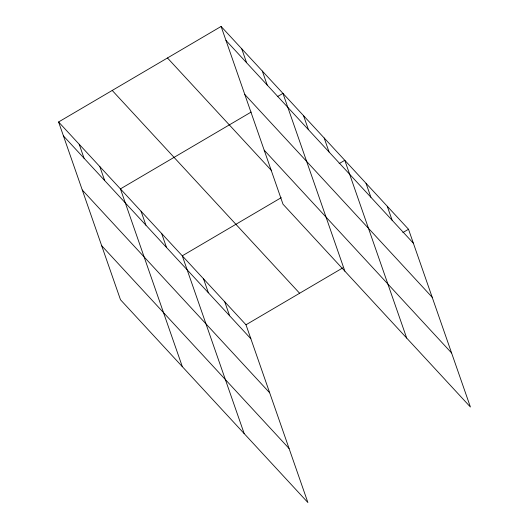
<?xml version="1.0" encoding="UTF-8"?>
<svg xmlns="http://www.w3.org/2000/svg" width="529" height="529" viewBox="0 0 529 529"><rect width="100%" height="100%" fill="white"/><g stroke="black" fill="none" stroke-linecap="round" stroke-linejoin="round"><path stroke-width="0.79" d="M58.587 121.974L245.992 324.78L307.898 502.55L120.493 299.745L58.587 121.974L221.102 26.45L408.507 229.255L470.413 407.026L283.008 204.22L221.102 26.45M251.189 112.042L120.427 188.899L182.333 366.67M277.302 96.695L282.949 93.375L344.855 271.146M281.243 197.654L182.274 255.824L244.18 433.595M339.142 163.62L344.789 160.3L406.695 338.071M245.992 324.78L342.832 267.859M402.86 232.575L408.507 229.255M225.969 40.429L413.374 243.228M244.795 94.479L432.2 297.285M264.189 150.17L451.594 352.975M167.475 57.972L271.661 170.722M112.214 90.452L299.619 293.258M63.454 135.946L250.858 338.752M82.273 190.004L269.678 392.809M101.667 245.694L289.072 448.499M387.268 206.27L392.134 220.249M366.028 183.285L370.895 197.264M324.178 137.99L329.045 151.968M303.56 115.686L308.427 129.658M262.331 71.065L267.198 85.043M241.72 48.761L246.587 62.733M224.752 301.794L229.619 315.767M203.513 278.809L208.38 292.788M161.656 233.514L166.523 247.493M141.045 211.21L145.911 225.182M99.816 166.589L104.682 180.568M79.198 144.285L84.065 158.257"/></g></svg>
